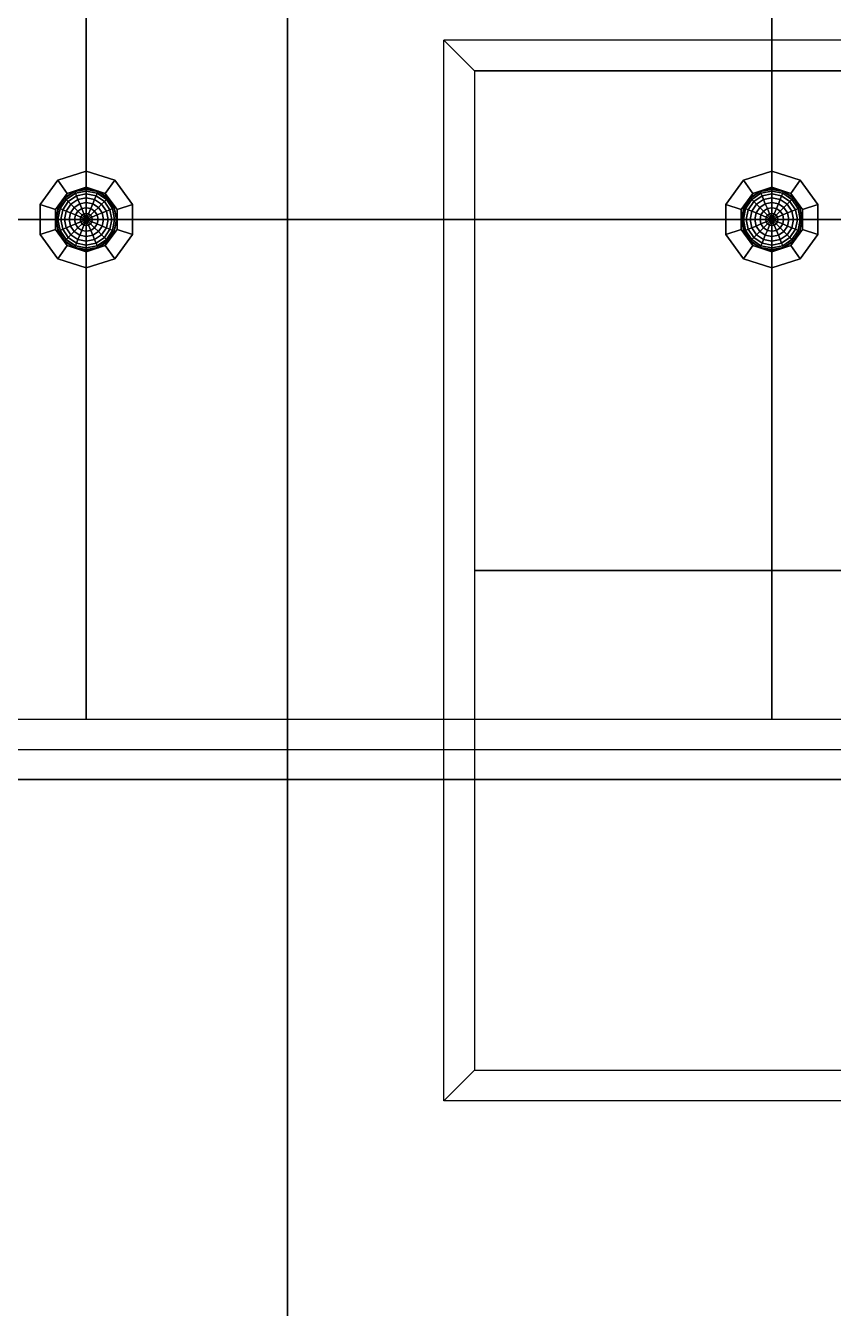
# Model space of a CAD drawing. Header units: millimetres. Extents: x 116.8 to 135.8, y -35.1 to -13.1.
# Drawn here: x 123.717 to 125.031, y -26.5 to -24.413 of the extents above; entities that cross this region are included whole.
import ezdxf

# ---------------------------------------------------------------- set-up
doc = ezdxf.new("R2010")
doc.units = ezdxf.units.MM
for name, color, linetype in [('CONTROSOFFITTO', 41, 'CONTINUOUS'), ('COPERTURA', 252, 'CONTINUOUS'), ('CROMATO', 251, 'CONTINUOUS'), ('LAMPADA', 2, 'CONTINUOUS'), ('PAVIMENTO', 253, 'CONTINUOUS'), ('SOFFITTO', 41, 'CONTINUOUS')]:
    doc.layers.add(name, color=color, linetype=linetype)

msp = doc.modelspace()

# ---------------------------------------------------------------- linework, layer by layer
at = {"layer": 'CONTROSOFFITTO'}
for points in [[(123.815385, -23.916034, 2.6), (122.699612, -23.916034, 2.6), (122.699612, -24.728708, 2.6), (123.815385, -24.728708, 2.6)], [(124.931158, -23.916034, 2.6), (123.815385, -23.916034, 2.6), (123.815385, -24.728708, 2.6), (124.931158, -24.728708, 2.6)], [(126.046931, -23.916034, 2.6), (124.931158, -23.916034, 2.6), (124.931158, -24.728708, 2.6), (126.046931, -24.728708, 2.6)], [(124.397093, -24.437009, 5.7), (124.447093, -24.487009, 5.6), (128.910184, -24.487009, 5.6), (128.960184, -24.437009, 5.7)], [(124.397093, -24.437009, 5.7), (124.447093, -24.487009, 5.6), (124.447093, -26.112356, 5.6), (124.397093, -26.162356, 5.7)], [(125.562866, -24.487009, 5.6), (124.447093, -24.487009, 5.6), (124.447093, -25.299682, 5.6), (125.562866, -25.299682, 5.6)], [(123.815385, -24.728708, 2.6), (122.699612, -24.728708, 2.6), (122.699612, -25.541381, 2.6), (123.815385, -25.541381, 2.6)], [(124.931158, -24.728708, 2.6), (123.815385, -24.728708, 2.6), (123.815385, -25.541381, 2.6), (124.931158, -25.541381, 2.6)], [(126.046931, -24.728708, 2.6), (124.931158, -24.728708, 2.6), (124.931158, -25.541381, 2.6), (126.046931, -25.541381, 2.6)], [(125.562866, -25.299682, 5.6), (124.447093, -25.299682, 5.6), (124.447093, -26.112356, 5.6), (125.562866, -26.112356, 5.6)], [(122.649612, -25.591381, 2.7), (122.699612, -25.541381, 2.6), (127.162703, -25.541381, 2.6), (127.212703, -25.591381, 2.7)], [(124.397093, -26.162356, 5.7), (124.447093, -26.112356, 5.6), (128.910184, -26.112356, 5.6), (128.960184, -26.162356, 5.7)]]:
    msp.add_3dface(points, dxfattribs=at)
at = {"layer": 'COPERTURA'}
for points in [[(126.343016, -25.6399, 6.3), (118.843016, -25.6399, 6.3), (118.843016, -23.1399, 6.3), (126.343016, -23.1399, 6.3)], [(126.343016, -28.1399, 6.3), (118.843016, -28.1399, 6.3), (118.843016, -25.6399, 6.3), (126.343016, -25.6399, 6.3)]]:
    msp.add_3dface(points, dxfattribs=at)
at = {"layer": 'CROMATO'}
for points in [[(123.815408, -24.676182, 2.6), (123.815408, -24.649896, 2.6), (123.769055, -24.664956, 2.6), (123.784506, -24.686223, 2.6)], [(123.784506, -24.686223, 2.575), (123.769055, -24.664956, 2.575), (123.815408, -24.649896, 2.575), (123.815408, -24.676182, 2.575)], [(123.769055, -24.664956, 2.6), (123.815408, -24.649896, 2.6), (123.815408, -24.649896, 2.575), (123.769055, -24.664956, 2.575)], [(123.84631, -24.686223, 2.6), (123.86176, -24.664956, 2.6), (123.815408, -24.649896, 2.6), (123.815408, -24.676182, 2.6)], [(123.815408, -24.676182, 2.575), (123.815408, -24.649896, 2.575), (123.86176, -24.664956, 2.575), (123.84631, -24.686223, 2.575)], [(123.815408, -24.649896, 2.6), (123.86176, -24.664956, 2.6), (123.86176, -24.664956, 2.575), (123.815408, -24.649896, 2.575)], [(123.815408, -24.649896, 2.6), (123.815408, -24.676182, 2.6), (123.815408, -24.676182, 2.575), (123.815408, -24.649896, 2.575)], [(124.931181, -24.676182, 2.6), (124.931181, -24.649896, 2.6), (124.884828, -24.664956, 2.6), (124.900279, -24.686223, 2.6)], [(124.900279, -24.686223, 2.575), (124.884828, -24.664956, 2.575), (124.931181, -24.649896, 2.575), (124.931181, -24.676182, 2.575)], [(124.884828, -24.664956, 2.6), (124.931181, -24.649896, 2.6), (124.931181, -24.649896, 2.575), (124.884828, -24.664956, 2.575)], [(124.962082, -24.686223, 2.6), (124.977533, -24.664956, 2.6), (124.931181, -24.649896, 2.6), (124.931181, -24.676182, 2.6)], [(124.931181, -24.676182, 2.575), (124.931181, -24.649896, 2.575), (124.977533, -24.664956, 2.575), (124.962082, -24.686223, 2.575)], [(124.931181, -24.676182, 2.6), (124.931181, -24.649896, 2.6), (124.931181, -24.649896, 2.575), (124.931181, -24.676182, 2.575)], [(124.931181, -24.649896, 2.6), (124.977533, -24.664956, 2.6), (124.977533, -24.664956, 2.575), (124.931181, -24.649896, 2.575)], [(124.931181, -24.649896, 2.6), (124.931181, -24.676182, 2.6), (124.931181, -24.676182, 2.575), (124.931181, -24.649896, 2.575)], [(123.784506, -24.686223, 2.6), (123.769055, -24.664956, 2.6), (123.740408, -24.704386, 2.6), (123.765408, -24.712509, 2.6)], [(123.765408, -24.712509, 2.575), (123.740408, -24.704386, 2.575), (123.769055, -24.664956, 2.575), (123.784506, -24.686223, 2.575)], [(123.740408, -24.704386, 2.6), (123.769055, -24.664956, 2.6), (123.769055, -24.664956, 2.575), (123.740408, -24.704386, 2.575)], [(123.769055, -24.664956, 2.6), (123.784506, -24.686223, 2.6), (123.784506, -24.686223, 2.575), (123.769055, -24.664956, 2.575)], [(123.815408, -24.676182, 2.575), (123.784506, -24.686223, 2.575), (123.784506, -24.686223, 2.6), (123.815408, -24.676182, 2.6)], [(123.84631, -24.686223, 2.575), (123.815408, -24.676182, 2.575), (123.815408, -24.676182, 2.6), (123.84631, -24.686223, 2.6)], [(123.865408, -24.712509, 2.6), (123.890408, -24.704386, 2.6), (123.86176, -24.664956, 2.6), (123.84631, -24.686223, 2.6)], [(123.84631, -24.686223, 2.575), (123.86176, -24.664956, 2.575), (123.890408, -24.704386, 2.575), (123.865408, -24.712509, 2.575)], [(123.84631, -24.686223, 2.6), (123.86176, -24.664956, 2.6), (123.86176, -24.664956, 2.575), (123.84631, -24.686223, 2.575)], [(123.86176, -24.664956, 2.6), (123.890408, -24.704386, 2.6), (123.890408, -24.704386, 2.575), (123.86176, -24.664956, 2.575)], [(124.900279, -24.686223, 2.6), (124.884828, -24.664956, 2.6), (124.856181, -24.704386, 2.6), (124.881181, -24.712509, 2.6)], [(124.881181, -24.712509, 2.575), (124.856181, -24.704386, 2.575), (124.884828, -24.664956, 2.575), (124.900279, -24.686223, 2.575)], [(124.856181, -24.704386, 2.6), (124.884828, -24.664956, 2.6), (124.884828, -24.664956, 2.575), (124.856181, -24.704386, 2.575)], [(124.884828, -24.664956, 2.6), (124.900279, -24.686223, 2.6), (124.900279, -24.686223, 2.575), (124.884828, -24.664956, 2.575)], [(124.931181, -24.676182, 2.575), (124.900279, -24.686223, 2.575), (124.900279, -24.686223, 2.6), (124.931181, -24.676182, 2.6)], [(124.962082, -24.686223, 2.575), (124.931181, -24.676182, 2.575), (124.931181, -24.676182, 2.6), (124.962082, -24.686223, 2.6)], [(124.981181, -24.712509, 2.6), (125.006181, -24.704386, 2.6), (124.977533, -24.664956, 2.6), (124.962082, -24.686223, 2.6)], [(124.962082, -24.686223, 2.575), (124.977533, -24.664956, 2.575), (125.006181, -24.704386, 2.575), (124.981181, -24.712509, 2.575)], [(124.962082, -24.686223, 2.6), (124.977533, -24.664956, 2.6), (124.977533, -24.664956, 2.575), (124.962082, -24.686223, 2.575)], [(124.977533, -24.664956, 2.6), (125.006181, -24.704386, 2.6), (125.006181, -24.704386, 2.575), (124.977533, -24.664956, 2.575)], [(123.784506, -24.686223, 2.575), (123.765408, -24.712509, 2.575), (123.765408, -24.712509, 2.6), (123.784506, -24.686223, 2.6)], [(123.865408, -24.712509, 2.575), (123.84631, -24.686223, 2.575), (123.84631, -24.686223, 2.6), (123.865408, -24.712509, 2.6)], [(124.900279, -24.686223, 2.575), (124.881181, -24.712509, 2.575), (124.881181, -24.712509, 2.6), (124.900279, -24.686223, 2.6)], [(124.981181, -24.712509, 2.575), (124.962082, -24.686223, 2.575), (124.962082, -24.686223, 2.6), (124.981181, -24.712509, 2.6)], [(123.765408, -24.745001, 2.6), (123.740408, -24.753124, 2.6), (123.740408, -24.704386, 2.6), (123.765408, -24.712509, 2.6)], [(123.765408, -24.712509, 2.575), (123.740408, -24.704386, 2.575), (123.740408, -24.753124, 2.575), (123.765408, -24.745001, 2.575)], [(123.765408, -24.712509, 2.6), (123.740408, -24.704386, 2.6), (123.740408, -24.704386, 2.575), (123.765408, -24.712509, 2.575)], [(123.740408, -24.704386, 2.6), (123.740408, -24.753124, 2.6), (123.740408, -24.753124, 2.575), (123.740408, -24.704386, 2.575)], [(123.765408, -24.745001, 2.575), (123.765408, -24.712509, 2.575), (123.765408, -24.712509, 2.6), (123.765408, -24.745001, 2.6)], [(123.865408, -24.745001, 2.6), (123.890408, -24.753124, 2.6), (123.890408, -24.704386, 2.6), (123.865408, -24.712509, 2.6)], [(123.865408, -24.712509, 2.575), (123.890408, -24.704386, 2.575), (123.890408, -24.753124, 2.575), (123.865408, -24.745001, 2.575)], [(123.890408, -24.704386, 2.6), (123.865408, -24.712509, 2.6), (123.865408, -24.712509, 2.575), (123.890408, -24.704386, 2.575)], [(123.865408, -24.745001, 2.575), (123.865408, -24.712509, 2.575), (123.865408, -24.712509, 2.6), (123.865408, -24.745001, 2.6)], [(123.890408, -24.704386, 2.6), (123.890408, -24.753124, 2.6), (123.890408, -24.753124, 2.575), (123.890408, -24.704386, 2.575)], [(124.881181, -24.745001, 2.6), (124.856181, -24.753124, 2.6), (124.856181, -24.704386, 2.6), (124.881181, -24.712509, 2.6)], [(124.881181, -24.712509, 2.575), (124.856181, -24.704386, 2.575), (124.856181, -24.753124, 2.575), (124.881181, -24.745001, 2.575)], [(124.881181, -24.712509, 2.6), (124.856181, -24.704386, 2.6), (124.856181, -24.704386, 2.575), (124.881181, -24.712509, 2.575)], [(124.856181, -24.704386, 2.6), (124.856181, -24.753124, 2.6), (124.856181, -24.753124, 2.575), (124.856181, -24.704386, 2.575)], [(124.881181, -24.745001, 2.575), (124.881181, -24.712509, 2.575), (124.881181, -24.712509, 2.6), (124.881181, -24.745001, 2.6)], [(124.981181, -24.745001, 2.6), (125.006181, -24.753124, 2.6), (125.006181, -24.704386, 2.6), (124.981181, -24.712509, 2.6)], [(124.981181, -24.712509, 2.575), (125.006181, -24.704386, 2.575), (125.006181, -24.753124, 2.575), (124.981181, -24.745001, 2.575)], [(125.006181, -24.704386, 2.6), (124.981181, -24.712509, 2.6), (124.981181, -24.712509, 2.575), (125.006181, -24.704386, 2.575)], [(124.981181, -24.745001, 2.575), (124.981181, -24.712509, 2.575), (124.981181, -24.712509, 2.6), (124.981181, -24.745001, 2.6)], [(125.006181, -24.704386, 2.6), (125.006181, -24.753124, 2.6), (125.006181, -24.753124, 2.575), (125.006181, -24.704386, 2.575)], [(123.784506, -24.771288, 2.6), (123.769055, -24.792554, 2.6), (123.740408, -24.753124, 2.6), (123.765408, -24.745001, 2.6)], [(123.765408, -24.745001, 2.575), (123.740408, -24.753124, 2.575), (123.769055, -24.792554, 2.575), (123.784506, -24.771288, 2.575)], [(123.765408, -24.745001, 2.6), (123.740408, -24.753124, 2.6), (123.740408, -24.753124, 2.575), (123.765408, -24.745001, 2.575)], [(123.784506, -24.771288, 2.575), (123.765408, -24.745001, 2.575), (123.765408, -24.745001, 2.6), (123.784506, -24.771288, 2.6)], [(123.865408, -24.745001, 2.6), (123.890408, -24.753124, 2.6), (123.86176, -24.792554, 2.6), (123.84631, -24.771288, 2.6)], [(123.84631, -24.771288, 2.575), (123.86176, -24.792554, 2.575), (123.890408, -24.753124, 2.575), (123.865408, -24.745001, 2.575)], [(123.865408, -24.745001, 2.575), (123.84631, -24.771288, 2.575), (123.84631, -24.771288, 2.6), (123.865408, -24.745001, 2.6)], [(123.890408, -24.753124, 2.6), (123.865408, -24.745001, 2.6), (123.865408, -24.745001, 2.575), (123.890408, -24.753124, 2.575)], [(124.900279, -24.771288, 2.6), (124.884828, -24.792554, 2.6), (124.856181, -24.753124, 2.6), (124.881181, -24.745001, 2.6)], [(124.881181, -24.745001, 2.575), (124.856181, -24.753124, 2.575), (124.884828, -24.792554, 2.575), (124.900279, -24.771288, 2.575)], [(124.881181, -24.745001, 2.6), (124.856181, -24.753124, 2.6), (124.856181, -24.753124, 2.575), (124.881181, -24.745001, 2.575)], [(124.900279, -24.771288, 2.575), (124.881181, -24.745001, 2.575), (124.881181, -24.745001, 2.6), (124.900279, -24.771288, 2.6)], [(124.981181, -24.745001, 2.6), (125.006181, -24.753124, 2.6), (124.977533, -24.792554, 2.6), (124.962082, -24.771288, 2.6)], [(124.962082, -24.771288, 2.575), (124.977533, -24.792554, 2.575), (125.006181, -24.753124, 2.575), (124.981181, -24.745001, 2.575)], [(124.981181, -24.745001, 2.575), (124.962082, -24.771288, 2.575), (124.962082, -24.771288, 2.6), (124.981181, -24.745001, 2.6)], [(125.006181, -24.753124, 2.6), (124.981181, -24.745001, 2.6), (124.981181, -24.745001, 2.575), (125.006181, -24.753124, 2.575)], [(123.740408, -24.753124, 2.6), (123.769055, -24.792554, 2.6), (123.769055, -24.792554, 2.575), (123.740408, -24.753124, 2.575)], [(123.86176, -24.792554, 2.6), (123.890408, -24.753124, 2.6), (123.890408, -24.753124, 2.575), (123.86176, -24.792554, 2.575)], [(124.856181, -24.753124, 2.6), (124.884828, -24.792554, 2.6), (124.884828, -24.792554, 2.575), (124.856181, -24.753124, 2.575)], [(124.977533, -24.792554, 2.6), (125.006181, -24.753124, 2.6), (125.006181, -24.753124, 2.575), (124.977533, -24.792554, 2.575)], [(123.815408, -24.781328, 2.6), (123.815408, -24.807615, 2.6), (123.769055, -24.792554, 2.6), (123.784506, -24.771288, 2.6)], [(123.784506, -24.771288, 2.575), (123.769055, -24.792554, 2.575), (123.815408, -24.807615, 2.575), (123.815408, -24.781328, 2.575)], [(123.784506, -24.771288, 2.6), (123.769055, -24.792554, 2.6), (123.769055, -24.792554, 2.575), (123.784506, -24.771288, 2.575)], [(123.815408, -24.781328, 2.575), (123.784506, -24.771288, 2.575), (123.784506, -24.771288, 2.6), (123.815408, -24.781328, 2.6)], [(123.84631, -24.771288, 2.6), (123.86176, -24.792554, 2.6), (123.815408, -24.807615, 2.6), (123.815408, -24.781328, 2.6)], [(123.815408, -24.781328, 2.575), (123.815408, -24.807615, 2.575), (123.86176, -24.792554, 2.575), (123.84631, -24.771288, 2.575)], [(123.84631, -24.771288, 2.575), (123.815408, -24.781328, 2.575), (123.815408, -24.781328, 2.6), (123.84631, -24.771288, 2.6)], [(123.815408, -24.807615, 2.6), (123.815408, -24.781328, 2.6), (123.815408, -24.781328, 2.575), (123.815408, -24.807615, 2.575)], [(123.815408, -24.781328, 2.6), (123.815408, -24.807615, 2.6), (123.815408, -24.807615, 2.575), (123.815408, -24.781328, 2.575)], [(123.84631, -24.771288, 2.6), (123.86176, -24.792554, 2.6), (123.86176, -24.792554, 2.575), (123.84631, -24.771288, 2.575)], [(124.931181, -24.781328, 2.6), (124.931181, -24.807615, 2.6), (124.884828, -24.792554, 2.6), (124.900279, -24.771288, 2.6)], [(124.900279, -24.771288, 2.575), (124.884828, -24.792554, 2.575), (124.931181, -24.807615, 2.575), (124.931181, -24.781328, 2.575)], [(124.900279, -24.771288, 2.6), (124.884828, -24.792554, 2.6), (124.884828, -24.792554, 2.575), (124.900279, -24.771288, 2.575)], [(124.931181, -24.781328, 2.575), (124.900279, -24.771288, 2.575), (124.900279, -24.771288, 2.6), (124.931181, -24.781328, 2.6)], [(124.962082, -24.771288, 2.6), (124.977533, -24.792554, 2.6), (124.931181, -24.807615, 2.6), (124.931181, -24.781328, 2.6)], [(124.931181, -24.781328, 2.575), (124.931181, -24.807615, 2.575), (124.977533, -24.792554, 2.575), (124.962082, -24.771288, 2.575)], [(124.962082, -24.771288, 2.575), (124.931181, -24.781328, 2.575), (124.931181, -24.781328, 2.6), (124.962082, -24.771288, 2.6)], [(124.931181, -24.807615, 2.6), (124.931181, -24.781328, 2.6), (124.931181, -24.781328, 2.575), (124.931181, -24.807615, 2.575)], [(124.931181, -24.781328, 2.6), (124.931181, -24.807615, 2.6), (124.931181, -24.807615, 2.575), (124.931181, -24.781328, 2.575)], [(124.962082, -24.771288, 2.6), (124.977533, -24.792554, 2.6), (124.977533, -24.792554, 2.575), (124.962082, -24.771288, 2.575)], [(123.769055, -24.792554, 2.6), (123.815408, -24.807615, 2.6), (123.815408, -24.807615, 2.575), (123.769055, -24.792554, 2.575)], [(123.815408, -24.807615, 2.6), (123.86176, -24.792554, 2.6), (123.86176, -24.792554, 2.575), (123.815408, -24.807615, 2.575)], [(124.884828, -24.792554, 2.6), (124.931181, -24.807615, 2.6), (124.931181, -24.807615, 2.575), (124.884828, -24.792554, 2.575)], [(124.931181, -24.807615, 2.6), (124.977533, -24.792554, 2.6), (124.977533, -24.792554, 2.575), (124.931181, -24.807615, 2.575)]]:
    msp.add_3dface(points, dxfattribs=at)
at = {"layer": 'LAMPADA'}
for points in [[(123.780732, -24.694079, 2.565246), (123.796641, -24.683449, 2.565246), (123.796274, -24.682561, 2.575), (123.780053, -24.6934, 2.575)], [(123.796641, -24.683449, 2.565246), (123.815408, -24.679716, 2.565246), (123.815408, -24.678755, 2.575), (123.796274, -24.682561, 2.575)], [(123.79773, -24.686078, 2.555866), (123.815408, -24.682561, 2.555866), (123.815408, -24.679716, 2.565246), (123.796641, -24.683449, 2.565246)], [(123.799498, -24.690346, 2.547222), (123.815408, -24.687182, 2.547222), (123.815408, -24.682561, 2.555866), (123.79773, -24.686078, 2.555866)], [(123.815408, -24.679716, 2.565246), (123.834174, -24.683449, 2.565246), (123.834542, -24.682561, 2.575), (123.815408, -24.678755, 2.575)], [(123.815408, -24.682561, 2.555866), (123.833086, -24.686078, 2.555866), (123.834174, -24.683449, 2.565246), (123.815408, -24.679716, 2.565246)], [(123.815408, -24.687182, 2.547222), (123.831317, -24.690346, 2.547222), (123.833086, -24.686078, 2.555866), (123.815408, -24.682561, 2.555866)], [(123.834174, -24.683449, 2.565246), (123.850084, -24.694079, 2.565246), (123.850763, -24.6934, 2.575), (123.834542, -24.682561, 2.575)], [(124.896505, -24.694079, 2.565246), (124.912414, -24.683449, 2.565246), (124.912046, -24.682561, 2.575), (124.895825, -24.6934, 2.575)], [(124.912414, -24.683449, 2.565246), (124.931181, -24.679716, 2.565246), (124.931181, -24.678755, 2.575), (124.912046, -24.682561, 2.575)], [(124.913503, -24.686078, 2.555866), (124.931181, -24.682561, 2.555866), (124.931181, -24.679716, 2.565246), (124.912414, -24.683449, 2.565246)], [(124.915271, -24.690346, 2.547222), (124.931181, -24.687182, 2.547222), (124.931181, -24.682561, 2.555866), (124.913503, -24.686078, 2.555866)], [(124.931181, -24.679716, 2.565246), (124.949947, -24.683449, 2.565246), (124.950315, -24.682561, 2.575), (124.931181, -24.678755, 2.575)], [(124.931181, -24.682561, 2.555866), (124.948858, -24.686078, 2.555866), (124.949947, -24.683449, 2.565246), (124.931181, -24.679716, 2.565246)], [(124.931181, -24.687182, 2.547222), (124.94709, -24.690346, 2.547222), (124.948858, -24.686078, 2.555866), (124.931181, -24.682561, 2.555866)], [(124.949947, -24.683449, 2.565246), (124.965857, -24.694079, 2.565246), (124.966536, -24.6934, 2.575), (124.950315, -24.682561, 2.575)], [(123.770102, -24.709989, 2.565246), (123.780732, -24.694079, 2.565246), (123.780053, -24.6934, 2.575), (123.769214, -24.709621, 2.575)], [(123.77273, -24.711078, 2.555866), (123.782744, -24.696091, 2.555866), (123.780732, -24.694079, 2.565246), (123.770102, -24.709989, 2.565246)], [(123.776999, -24.712846, 2.547222), (123.786011, -24.699358, 2.547222), (123.782744, -24.696091, 2.555866), (123.77273, -24.711078, 2.555866)], [(123.782744, -24.715225, 2.539645), (123.790408, -24.703755, 2.539645), (123.786011, -24.699358, 2.547222), (123.776999, -24.712846, 2.547222)], [(123.782744, -24.696091, 2.555866), (123.79773, -24.686078, 2.555866), (123.796641, -24.683449, 2.565246), (123.780732, -24.694079, 2.565246)], [(123.786011, -24.699358, 2.547222), (123.799498, -24.690346, 2.547222), (123.79773, -24.686078, 2.555866), (123.782744, -24.696091, 2.555866)], [(123.790408, -24.703755, 2.539645), (123.801878, -24.696091, 2.539645), (123.799498, -24.690346, 2.547222), (123.786011, -24.699358, 2.547222)], [(123.795766, -24.709113, 2.533427), (123.804778, -24.703091, 2.533427), (123.801878, -24.696091, 2.539645), (123.790408, -24.703755, 2.539645)], [(123.801878, -24.715225, 2.528806), (123.808086, -24.711078, 2.528806), (123.804778, -24.703091, 2.533427), (123.795766, -24.709113, 2.533427)], [(123.801878, -24.696091, 2.539645), (123.815408, -24.6934, 2.539645), (123.815408, -24.687182, 2.547222), (123.799498, -24.690346, 2.547222)], [(123.804778, -24.703091, 2.533427), (123.815408, -24.700977, 2.533427), (123.815408, -24.6934, 2.539645), (123.801878, -24.696091, 2.539645)], [(123.808086, -24.711078, 2.528806), (123.815408, -24.709621, 2.528806), (123.815408, -24.700977, 2.533427), (123.804778, -24.703091, 2.533427)], [(123.815408, -24.6934, 2.539645), (123.828938, -24.696091, 2.539645), (123.831317, -24.690346, 2.547222), (123.815408, -24.687182, 2.547222)], [(123.815408, -24.700977, 2.533427), (123.826038, -24.703091, 2.533427), (123.828938, -24.696091, 2.539645), (123.815408, -24.6934, 2.539645)], [(123.815408, -24.709621, 2.528806), (123.82273, -24.711078, 2.528806), (123.826038, -24.703091, 2.533427), (123.815408, -24.700977, 2.533427)], [(123.82273, -24.711078, 2.528806), (123.828938, -24.715225, 2.528806), (123.83505, -24.709113, 2.533427), (123.826038, -24.703091, 2.533427)], [(123.826038, -24.703091, 2.533427), (123.83505, -24.709113, 2.533427), (123.840408, -24.703755, 2.539645), (123.828938, -24.696091, 2.539645)], [(123.828938, -24.696091, 2.539645), (123.840408, -24.703755, 2.539645), (123.844805, -24.699358, 2.547222), (123.831317, -24.690346, 2.547222)], [(123.831317, -24.690346, 2.547222), (123.844805, -24.699358, 2.547222), (123.848072, -24.696091, 2.555866), (123.833086, -24.686078, 2.555866)], [(123.833086, -24.686078, 2.555866), (123.848072, -24.696091, 2.555866), (123.850084, -24.694079, 2.565246), (123.834174, -24.683449, 2.565246)], [(123.840408, -24.703755, 2.539645), (123.848072, -24.715225, 2.539645), (123.853817, -24.712846, 2.547222), (123.844805, -24.699358, 2.547222)], [(123.844805, -24.699358, 2.547222), (123.853817, -24.712846, 2.547222), (123.858086, -24.711078, 2.555866), (123.848072, -24.696091, 2.555866)], [(123.848072, -24.696091, 2.555866), (123.858086, -24.711078, 2.555866), (123.860714, -24.709989, 2.565246), (123.850084, -24.694079, 2.565246)], [(123.850084, -24.694079, 2.565246), (123.860714, -24.709989, 2.565246), (123.861602, -24.709621, 2.575), (123.850763, -24.6934, 2.575)], [(124.885874, -24.709989, 2.565246), (124.896505, -24.694079, 2.565246), (124.895825, -24.6934, 2.575), (124.884987, -24.709621, 2.575)], [(124.888503, -24.711078, 2.555866), (124.898517, -24.696091, 2.555866), (124.896505, -24.694079, 2.565246), (124.885874, -24.709989, 2.565246)], [(124.892772, -24.712846, 2.547222), (124.901784, -24.699358, 2.547222), (124.898517, -24.696091, 2.555866), (124.888503, -24.711078, 2.555866)], [(124.898517, -24.715225, 2.539645), (124.906181, -24.703755, 2.539645), (124.901784, -24.699358, 2.547222), (124.892772, -24.712846, 2.547222)], [(124.898517, -24.696091, 2.555866), (124.913503, -24.686078, 2.555866), (124.912414, -24.683449, 2.565246), (124.896505, -24.694079, 2.565246)], [(124.901784, -24.699358, 2.547222), (124.915271, -24.690346, 2.547222), (124.913503, -24.686078, 2.555866), (124.898517, -24.696091, 2.555866)], [(124.906181, -24.703755, 2.539645), (124.917651, -24.696091, 2.539645), (124.915271, -24.690346, 2.547222), (124.901784, -24.699358, 2.547222)], [(124.911538, -24.709113, 2.533427), (124.92055, -24.703091, 2.533427), (124.917651, -24.696091, 2.539645), (124.906181, -24.703755, 2.539645)], [(124.917651, -24.715225, 2.528806), (124.923858, -24.711078, 2.528806), (124.92055, -24.703091, 2.533427), (124.911538, -24.709113, 2.533427)], [(124.917651, -24.696091, 2.539645), (124.931181, -24.6934, 2.539645), (124.931181, -24.687182, 2.547222), (124.915271, -24.690346, 2.547222)], [(124.92055, -24.703091, 2.533427), (124.931181, -24.700977, 2.533427), (124.931181, -24.6934, 2.539645), (124.917651, -24.696091, 2.539645)], [(124.923858, -24.711078, 2.528806), (124.931181, -24.709621, 2.528806), (124.931181, -24.700977, 2.533427), (124.92055, -24.703091, 2.533427)], [(124.931181, -24.6934, 2.539645), (124.94471, -24.696091, 2.539645), (124.94709, -24.690346, 2.547222), (124.931181, -24.687182, 2.547222)], [(124.931181, -24.700977, 2.533427), (124.941811, -24.703091, 2.533427), (124.94471, -24.696091, 2.539645), (124.931181, -24.6934, 2.539645)], [(124.931181, -24.709621, 2.528806), (124.938503, -24.711078, 2.528806), (124.941811, -24.703091, 2.533427), (124.931181, -24.700977, 2.533427)], [(124.938503, -24.711078, 2.528806), (124.94471, -24.715225, 2.528806), (124.950823, -24.709113, 2.533427), (124.941811, -24.703091, 2.533427)], [(124.941811, -24.703091, 2.533427), (124.950823, -24.709113, 2.533427), (124.956181, -24.703755, 2.539645), (124.94471, -24.696091, 2.539645)], [(124.94471, -24.696091, 2.539645), (124.956181, -24.703755, 2.539645), (124.960578, -24.699358, 2.547222), (124.94709, -24.690346, 2.547222)], [(124.94709, -24.690346, 2.547222), (124.960578, -24.699358, 2.547222), (124.963845, -24.696091, 2.555866), (124.948858, -24.686078, 2.555866)], [(124.948858, -24.686078, 2.555866), (124.963845, -24.696091, 2.555866), (124.965857, -24.694079, 2.565246), (124.949947, -24.683449, 2.565246)], [(124.956181, -24.703755, 2.539645), (124.963845, -24.715225, 2.539645), (124.969589, -24.712846, 2.547222), (124.960578, -24.699358, 2.547222)], [(124.960578, -24.699358, 2.547222), (124.969589, -24.712846, 2.547222), (124.973858, -24.711078, 2.555866), (124.963845, -24.696091, 2.555866)], [(124.963845, -24.696091, 2.555866), (124.973858, -24.711078, 2.555866), (124.976487, -24.709989, 2.565246), (124.965857, -24.694079, 2.565246)], [(124.965857, -24.694079, 2.565246), (124.976487, -24.709989, 2.565246), (124.977375, -24.709621, 2.575), (124.966536, -24.6934, 2.575)], [(123.766369, -24.728755, 2.565246), (123.770102, -24.709989, 2.565246), (123.769214, -24.709621, 2.575), (123.765408, -24.728755, 2.575)], [(123.769214, -24.728755, 2.555866), (123.77273, -24.711078, 2.555866), (123.770102, -24.709989, 2.565246), (123.766369, -24.728755, 2.565246)], [(123.773834, -24.728755, 2.547222), (123.776999, -24.712846, 2.547222), (123.77273, -24.711078, 2.555866), (123.769214, -24.728755, 2.555866)], [(123.780053, -24.728755, 2.539645), (123.782744, -24.715225, 2.539645), (123.776999, -24.712846, 2.547222), (123.773834, -24.728755, 2.547222)], [(123.787629, -24.728755, 2.533427), (123.789744, -24.718125, 2.533427), (123.782744, -24.715225, 2.539645), (123.780053, -24.728755, 2.539645)], [(123.789744, -24.718125, 2.533427), (123.795766, -24.709113, 2.533427), (123.790408, -24.703755, 2.539645), (123.782744, -24.715225, 2.539645)], [(123.796274, -24.728755, 2.528806), (123.79773, -24.721433, 2.528806), (123.789744, -24.718125, 2.533427), (123.787629, -24.728755, 2.533427)], [(123.79773, -24.721433, 2.528806), (123.801878, -24.715225, 2.528806), (123.795766, -24.709113, 2.533427), (123.789744, -24.718125, 2.533427)], [(123.805653, -24.728755, 2.525961), (123.806396, -24.725022, 2.525961), (123.79773, -24.721433, 2.528806), (123.796274, -24.728755, 2.528806)], [(123.806396, -24.725022, 2.525961), (123.80851, -24.721858, 2.525961), (123.801878, -24.715225, 2.528806), (123.79773, -24.721433, 2.528806)], [(123.80851, -24.721858, 2.525961), (123.811675, -24.719743, 2.525961), (123.808086, -24.711078, 2.528806), (123.801878, -24.715225, 2.528806)], [(123.815408, -24.728755, 2.525), (123.815408, -24.728755, 2.525), (123.80851, -24.721858, 2.525961), (123.806396, -24.725022, 2.525961)], [(123.811675, -24.719743, 2.525961), (123.815408, -24.719001, 2.525961), (123.815408, -24.709621, 2.528806), (123.808086, -24.711078, 2.528806)], [(123.815408, -24.728755, 2.525), (123.815408, -24.728755, 2.525), (123.811675, -24.719743, 2.525961), (123.80851, -24.721858, 2.525961)], [(123.815408, -24.728755, 2.525), (123.815408, -24.728755, 2.525), (123.815408, -24.719001, 2.525961), (123.811675, -24.719743, 2.525961)], [(123.815408, -24.719001, 2.525961), (123.819141, -24.719743, 2.525961), (123.82273, -24.711078, 2.528806), (123.815408, -24.709621, 2.528806)], [(123.815408, -24.728755, 2.525), (123.815408, -24.728755, 2.525), (123.819141, -24.719743, 2.525961), (123.815408, -24.719001, 2.525961)], [(123.815408, -24.728755, 2.525), (123.815408, -24.728755, 2.525), (123.822305, -24.721858, 2.525961), (123.819141, -24.719743, 2.525961)], [(123.815408, -24.728755, 2.525), (123.815408, -24.728755, 2.525), (123.82442, -24.725022, 2.525961), (123.822305, -24.721858, 2.525961)], [(123.819141, -24.719743, 2.525961), (123.822305, -24.721858, 2.525961), (123.828938, -24.715225, 2.528806), (123.82273, -24.711078, 2.528806)], [(123.822305, -24.721858, 2.525961), (123.82442, -24.725022, 2.525961), (123.833086, -24.721433, 2.528806), (123.828938, -24.715225, 2.528806)], [(123.82442, -24.725022, 2.525961), (123.825162, -24.728755, 2.525961), (123.834542, -24.728755, 2.528806), (123.833086, -24.721433, 2.528806)], [(123.828938, -24.715225, 2.528806), (123.833086, -24.721433, 2.528806), (123.841072, -24.718125, 2.533427), (123.83505, -24.709113, 2.533427)], [(123.833086, -24.721433, 2.528806), (123.834542, -24.728755, 2.528806), (123.843186, -24.728755, 2.533427), (123.841072, -24.718125, 2.533427)], [(123.83505, -24.709113, 2.533427), (123.841072, -24.718125, 2.533427), (123.848072, -24.715225, 2.539645), (123.840408, -24.703755, 2.539645)], [(123.841072, -24.718125, 2.533427), (123.843186, -24.728755, 2.533427), (123.850763, -24.728755, 2.539645), (123.848072, -24.715225, 2.539645)], [(123.848072, -24.715225, 2.539645), (123.850763, -24.728755, 2.539645), (123.856981, -24.728755, 2.547222), (123.853817, -24.712846, 2.547222)], [(123.853817, -24.712846, 2.547222), (123.856981, -24.728755, 2.547222), (123.861602, -24.728755, 2.555866), (123.858086, -24.711078, 2.555866)], [(123.858086, -24.711078, 2.555866), (123.861602, -24.728755, 2.555866), (123.864447, -24.728755, 2.565246), (123.860714, -24.709989, 2.565246)], [(123.860714, -24.709989, 2.565246), (123.864447, -24.728755, 2.565246), (123.865408, -24.728755, 2.575), (123.861602, -24.709621, 2.575)], [(124.882141, -24.728755, 2.565246), (124.885874, -24.709989, 2.565246), (124.884987, -24.709621, 2.575), (124.881181, -24.728755, 2.575)], [(124.884987, -24.728755, 2.555866), (124.888503, -24.711078, 2.555866), (124.885874, -24.709989, 2.565246), (124.882141, -24.728755, 2.565246)], [(124.889607, -24.728755, 2.547222), (124.892772, -24.712846, 2.547222), (124.888503, -24.711078, 2.555866), (124.884987, -24.728755, 2.555866)], [(124.895825, -24.728755, 2.539645), (124.898517, -24.715225, 2.539645), (124.892772, -24.712846, 2.547222), (124.889607, -24.728755, 2.547222)], [(124.903402, -24.728755, 2.533427), (124.905517, -24.718125, 2.533427), (124.898517, -24.715225, 2.539645), (124.895825, -24.728755, 2.539645)], [(124.905517, -24.718125, 2.533427), (124.911538, -24.709113, 2.533427), (124.906181, -24.703755, 2.539645), (124.898517, -24.715225, 2.539645)], [(124.912046, -24.728755, 2.528806), (124.913503, -24.721433, 2.528806), (124.905517, -24.718125, 2.533427), (124.903402, -24.728755, 2.533427)], [(124.913503, -24.721433, 2.528806), (124.917651, -24.715225, 2.528806), (124.911538, -24.709113, 2.533427), (124.905517, -24.718125, 2.533427)], [(124.921426, -24.728755, 2.525961), (124.922169, -24.725022, 2.525961), (124.913503, -24.721433, 2.528806), (124.912046, -24.728755, 2.528806)], [(124.922169, -24.725022, 2.525961), (124.924283, -24.721858, 2.525961), (124.917651, -24.715225, 2.528806), (124.913503, -24.721433, 2.528806)], [(124.924283, -24.721858, 2.525961), (124.927448, -24.719743, 2.525961), (124.923858, -24.711078, 2.528806), (124.917651, -24.715225, 2.528806)], [(124.931181, -24.728755, 2.525), (124.931181, -24.728755, 2.525), (124.924283, -24.721858, 2.525961), (124.922169, -24.725022, 2.525961)], [(124.927448, -24.719743, 2.525961), (124.931181, -24.719001, 2.525961), (124.931181, -24.709621, 2.528806), (124.923858, -24.711078, 2.528806)], [(124.931181, -24.728755, 2.525), (124.931181, -24.728755, 2.525), (124.927448, -24.719743, 2.525961), (124.924283, -24.721858, 2.525961)], [(124.931181, -24.728755, 2.525), (124.931181, -24.728755, 2.525), (124.931181, -24.719001, 2.525961), (124.927448, -24.719743, 2.525961)], [(124.931181, -24.719001, 2.525961), (124.934914, -24.719743, 2.525961), (124.938503, -24.711078, 2.528806), (124.931181, -24.709621, 2.528806)], [(124.931181, -24.728755, 2.525), (124.931181, -24.728755, 2.525), (124.934914, -24.719743, 2.525961), (124.931181, -24.719001, 2.525961)], [(124.931181, -24.728755, 2.525), (124.931181, -24.728755, 2.525), (124.938078, -24.721858, 2.525961), (124.934914, -24.719743, 2.525961)], [(124.931181, -24.728755, 2.525), (124.931181, -24.728755, 2.525), (124.940193, -24.725022, 2.525961), (124.938078, -24.721858, 2.525961)], [(124.934914, -24.719743, 2.525961), (124.938078, -24.721858, 2.525961), (124.94471, -24.715225, 2.528806), (124.938503, -24.711078, 2.528806)], [(124.938078, -24.721858, 2.525961), (124.940193, -24.725022, 2.525961), (124.948858, -24.721433, 2.528806), (124.94471, -24.715225, 2.528806)], [(124.940193, -24.725022, 2.525961), (124.940935, -24.728755, 2.525961), (124.950315, -24.728755, 2.528806), (124.948858, -24.721433, 2.528806)], [(124.94471, -24.715225, 2.528806), (124.948858, -24.721433, 2.528806), (124.956845, -24.718125, 2.533427), (124.950823, -24.709113, 2.533427)], [(124.948858, -24.721433, 2.528806), (124.950315, -24.728755, 2.528806), (124.958959, -24.728755, 2.533427), (124.956845, -24.718125, 2.533427)], [(124.950823, -24.709113, 2.533427), (124.956845, -24.718125, 2.533427), (124.963845, -24.715225, 2.539645), (124.956181, -24.703755, 2.539645)], [(124.956845, -24.718125, 2.533427), (124.958959, -24.728755, 2.533427), (124.966536, -24.728755, 2.539645), (124.963845, -24.715225, 2.539645)], [(124.963845, -24.715225, 2.539645), (124.966536, -24.728755, 2.539645), (124.972754, -24.728755, 2.547222), (124.969589, -24.712846, 2.547222)], [(124.969589, -24.712846, 2.547222), (124.972754, -24.728755, 2.547222), (124.977375, -24.728755, 2.555866), (124.973858, -24.711078, 2.555866)], [(124.973858, -24.711078, 2.555866), (124.977375, -24.728755, 2.555866), (124.98022, -24.728755, 2.565246), (124.976487, -24.709989, 2.565246)], [(124.976487, -24.709989, 2.565246), (124.98022, -24.728755, 2.565246), (124.981181, -24.728755, 2.575), (124.977375, -24.709621, 2.575)], [(123.770102, -24.747522, 2.565246), (123.766369, -24.728755, 2.565246), (123.765408, -24.728755, 2.575), (123.769214, -24.747889, 2.575)], [(123.77273, -24.746433, 2.555866), (123.769214, -24.728755, 2.555866), (123.766369, -24.728755, 2.565246), (123.770102, -24.747522, 2.565246)], [(123.776999, -24.744665, 2.547222), (123.773834, -24.728755, 2.547222), (123.769214, -24.728755, 2.555866), (123.77273, -24.746433, 2.555866)], [(123.786011, -24.758152, 2.547222), (123.776999, -24.744665, 2.547222), (123.77273, -24.746433, 2.555866), (123.782744, -24.761419, 2.555866)], [(123.782744, -24.742285, 2.539645), (123.780053, -24.728755, 2.539645), (123.773834, -24.728755, 2.547222), (123.776999, -24.744665, 2.547222)], [(123.790408, -24.753755, 2.539645), (123.782744, -24.742285, 2.539645), (123.776999, -24.744665, 2.547222), (123.786011, -24.758152, 2.547222)], [(123.789744, -24.739386, 2.533427), (123.787629, -24.728755, 2.533427), (123.780053, -24.728755, 2.539645), (123.782744, -24.742285, 2.539645)], [(123.795766, -24.748398, 2.533427), (123.789744, -24.739386, 2.533427), (123.782744, -24.742285, 2.539645), (123.790408, -24.753755, 2.539645)], [(123.79773, -24.736078, 2.528806), (123.796274, -24.728755, 2.528806), (123.787629, -24.728755, 2.533427), (123.789744, -24.739386, 2.533427)], [(123.801878, -24.742285, 2.528806), (123.79773, -24.736078, 2.528806), (123.789744, -24.739386, 2.533427), (123.795766, -24.748398, 2.533427)], [(123.808086, -24.746433, 2.528806), (123.801878, -24.742285, 2.528806), (123.795766, -24.748398, 2.533427), (123.804778, -24.754419, 2.533427)], [(123.806396, -24.732488, 2.525961), (123.805653, -24.728755, 2.525961), (123.796274, -24.728755, 2.528806), (123.79773, -24.736078, 2.528806)], [(123.80851, -24.735653, 2.525961), (123.806396, -24.732488, 2.525961), (123.79773, -24.736078, 2.528806), (123.801878, -24.742285, 2.528806)], [(123.811675, -24.737767, 2.525961), (123.80851, -24.735653, 2.525961), (123.801878, -24.742285, 2.528806), (123.808086, -24.746433, 2.528806)], [(123.815408, -24.728755, 2.525), (123.815408, -24.728755, 2.525), (123.806396, -24.725022, 2.525961), (123.805653, -24.728755, 2.525961)], [(123.815408, -24.728755, 2.525), (123.815408, -24.728755, 2.525), (123.805653, -24.728755, 2.525961), (123.806396, -24.732488, 2.525961)], [(123.815408, -24.728755, 2.525), (123.815408, -24.728755, 2.525), (123.806396, -24.732488, 2.525961), (123.80851, -24.735653, 2.525961)], [(123.815408, -24.73851, 2.525961), (123.811675, -24.737767, 2.525961), (123.808086, -24.746433, 2.528806), (123.815408, -24.747889, 2.528806)], [(123.815408, -24.728755, 2.525), (123.815408, -24.728755, 2.525), (123.80851, -24.735653, 2.525961), (123.811675, -24.737767, 2.525961)], [(123.815408, -24.728755, 2.525), (123.815408, -24.728755, 2.525), (123.811675, -24.737767, 2.525961), (123.815408, -24.73851, 2.525961)], [(123.815408, -24.728755, 2.525), (123.815408, -24.728755, 2.525), (123.825162, -24.728755, 2.525961), (123.82442, -24.725022, 2.525961)], [(123.815408, -24.728755, 2.525), (123.815408, -24.728755, 2.525), (123.82442, -24.732488, 2.525961), (123.825162, -24.728755, 2.525961)], [(123.815408, -24.728755, 2.525), (123.815408, -24.728755, 2.525), (123.822305, -24.735653, 2.525961), (123.82442, -24.732488, 2.525961)], [(123.815408, -24.728755, 2.525), (123.815408, -24.728755, 2.525), (123.819141, -24.737767, 2.525961), (123.822305, -24.735653, 2.525961)], [(123.815408, -24.728755, 2.525), (123.815408, -24.728755, 2.525), (123.815408, -24.73851, 2.525961), (123.819141, -24.737767, 2.525961)], [(123.819141, -24.737767, 2.525961), (123.815408, -24.73851, 2.525961), (123.815408, -24.747889, 2.528806), (123.82273, -24.746433, 2.528806)], [(123.822305, -24.735653, 2.525961), (123.819141, -24.737767, 2.525961), (123.82273, -24.746433, 2.528806), (123.828938, -24.742285, 2.528806)], [(123.82442, -24.732488, 2.525961), (123.822305, -24.735653, 2.525961), (123.828938, -24.742285, 2.528806), (123.833086, -24.736078, 2.528806)], [(123.828938, -24.742285, 2.528806), (123.82273, -24.746433, 2.528806), (123.826038, -24.754419, 2.533427), (123.83505, -24.748398, 2.533427)], [(123.825162, -24.728755, 2.525961), (123.82442, -24.732488, 2.525961), (123.833086, -24.736078, 2.528806), (123.834542, -24.728755, 2.528806)], [(123.833086, -24.736078, 2.528806), (123.828938, -24.742285, 2.528806), (123.83505, -24.748398, 2.533427), (123.841072, -24.739386, 2.533427)], [(123.834542, -24.728755, 2.528806), (123.833086, -24.736078, 2.528806), (123.841072, -24.739386, 2.533427), (123.843186, -24.728755, 2.533427)], [(123.841072, -24.739386, 2.533427), (123.83505, -24.748398, 2.533427), (123.840408, -24.753755, 2.539645), (123.848072, -24.742285, 2.539645)], [(123.848072, -24.742285, 2.539645), (123.840408, -24.753755, 2.539645), (123.844805, -24.758152, 2.547222), (123.853817, -24.744665, 2.547222)], [(123.843186, -24.728755, 2.533427), (123.841072, -24.739386, 2.533427), (123.848072, -24.742285, 2.539645), (123.850763, -24.728755, 2.539645)], [(123.853817, -24.744665, 2.547222), (123.844805, -24.758152, 2.547222), (123.848072, -24.761419, 2.555866), (123.858086, -24.746433, 2.555866)], [(123.850763, -24.728755, 2.539645), (123.848072, -24.742285, 2.539645), (123.853817, -24.744665, 2.547222), (123.856981, -24.728755, 2.547222)], [(123.856981, -24.728755, 2.547222), (123.853817, -24.744665, 2.547222), (123.858086, -24.746433, 2.555866), (123.861602, -24.728755, 2.555866)], [(123.861602, -24.728755, 2.555866), (123.858086, -24.746433, 2.555866), (123.860714, -24.747522, 2.565246), (123.864447, -24.728755, 2.565246)], [(123.864447, -24.728755, 2.565246), (123.860714, -24.747522, 2.565246), (123.861602, -24.747889, 2.575), (123.865408, -24.728755, 2.575)], [(124.885874, -24.747522, 2.565246), (124.882141, -24.728755, 2.565246), (124.881181, -24.728755, 2.575), (124.884987, -24.747889, 2.575)], [(124.888503, -24.746433, 2.555866), (124.884987, -24.728755, 2.555866), (124.882141, -24.728755, 2.565246), (124.885874, -24.747522, 2.565246)], [(124.892772, -24.744665, 2.547222), (124.889607, -24.728755, 2.547222), (124.884987, -24.728755, 2.555866), (124.888503, -24.746433, 2.555866)], [(124.901784, -24.758152, 2.547222), (124.892772, -24.744665, 2.547222), (124.888503, -24.746433, 2.555866), (124.898517, -24.761419, 2.555866)], [(124.898517, -24.742285, 2.539645), (124.895825, -24.728755, 2.539645), (124.889607, -24.728755, 2.547222), (124.892772, -24.744665, 2.547222)], [(124.906181, -24.753755, 2.539645), (124.898517, -24.742285, 2.539645), (124.892772, -24.744665, 2.547222), (124.901784, -24.758152, 2.547222)], [(124.905517, -24.739386, 2.533427), (124.903402, -24.728755, 2.533427), (124.895825, -24.728755, 2.539645), (124.898517, -24.742285, 2.539645)], [(124.911538, -24.748398, 2.533427), (124.905517, -24.739386, 2.533427), (124.898517, -24.742285, 2.539645), (124.906181, -24.753755, 2.539645)], [(124.913503, -24.736078, 2.528806), (124.912046, -24.728755, 2.528806), (124.903402, -24.728755, 2.533427), (124.905517, -24.739386, 2.533427)], [(124.917651, -24.742285, 2.528806), (124.913503, -24.736078, 2.528806), (124.905517, -24.739386, 2.533427), (124.911538, -24.748398, 2.533427)], [(124.923858, -24.746433, 2.528806), (124.917651, -24.742285, 2.528806), (124.911538, -24.748398, 2.533427), (124.92055, -24.754419, 2.533427)], [(124.922169, -24.732488, 2.525961), (124.921426, -24.728755, 2.525961), (124.912046, -24.728755, 2.528806), (124.913503, -24.736078, 2.528806)], [(124.924283, -24.735653, 2.525961), (124.922169, -24.732488, 2.525961), (124.913503, -24.736078, 2.528806), (124.917651, -24.742285, 2.528806)], [(124.927448, -24.737767, 2.525961), (124.924283, -24.735653, 2.525961), (124.917651, -24.742285, 2.528806), (124.923858, -24.746433, 2.528806)], [(124.931181, -24.728755, 2.525), (124.931181, -24.728755, 2.525), (124.922169, -24.725022, 2.525961), (124.921426, -24.728755, 2.525961)], [(124.931181, -24.728755, 2.525), (124.931181, -24.728755, 2.525), (124.921426, -24.728755, 2.525961), (124.922169, -24.732488, 2.525961)], [(124.931181, -24.728755, 2.525), (124.931181, -24.728755, 2.525), (124.922169, -24.732488, 2.525961), (124.924283, -24.735653, 2.525961)], [(124.931181, -24.73851, 2.525961), (124.927448, -24.737767, 2.525961), (124.923858, -24.746433, 2.528806), (124.931181, -24.747889, 2.528806)], [(124.931181, -24.728755, 2.525), (124.931181, -24.728755, 2.525), (124.924283, -24.735653, 2.525961), (124.927448, -24.737767, 2.525961)], [(124.931181, -24.728755, 2.525), (124.931181, -24.728755, 2.525), (124.927448, -24.737767, 2.525961), (124.931181, -24.73851, 2.525961)], [(124.931181, -24.728755, 2.525), (124.931181, -24.728755, 2.525), (124.940935, -24.728755, 2.525961), (124.940193, -24.725022, 2.525961)], [(124.931181, -24.728755, 2.525), (124.931181, -24.728755, 2.525), (124.940193, -24.732488, 2.525961), (124.940935, -24.728755, 2.525961)], [(124.931181, -24.728755, 2.525), (124.931181, -24.728755, 2.525), (124.938078, -24.735653, 2.525961), (124.940193, -24.732488, 2.525961)], [(124.931181, -24.728755, 2.525), (124.931181, -24.728755, 2.525), (124.934914, -24.737767, 2.525961), (124.938078, -24.735653, 2.525961)], [(124.931181, -24.728755, 2.525), (124.931181, -24.728755, 2.525), (124.931181, -24.73851, 2.525961), (124.934914, -24.737767, 2.525961)], [(124.934914, -24.737767, 2.525961), (124.931181, -24.73851, 2.525961), (124.931181, -24.747889, 2.528806), (124.938503, -24.746433, 2.528806)], [(124.938078, -24.735653, 2.525961), (124.934914, -24.737767, 2.525961), (124.938503, -24.746433, 2.528806), (124.94471, -24.742285, 2.528806)], [(124.940193, -24.732488, 2.525961), (124.938078, -24.735653, 2.525961), (124.94471, -24.742285, 2.528806), (124.948858, -24.736078, 2.528806)], [(124.94471, -24.742285, 2.528806), (124.938503, -24.746433, 2.528806), (124.941811, -24.754419, 2.533427), (124.950823, -24.748398, 2.533427)], [(124.940935, -24.728755, 2.525961), (124.940193, -24.732488, 2.525961), (124.948858, -24.736078, 2.528806), (124.950315, -24.728755, 2.528806)], [(124.948858, -24.736078, 2.528806), (124.94471, -24.742285, 2.528806), (124.950823, -24.748398, 2.533427), (124.956845, -24.739386, 2.533427)], [(124.950315, -24.728755, 2.528806), (124.948858, -24.736078, 2.528806), (124.956845, -24.739386, 2.533427), (124.958959, -24.728755, 2.533427)], [(124.956845, -24.739386, 2.533427), (124.950823, -24.748398, 2.533427), (124.956181, -24.753755, 2.539645), (124.963845, -24.742285, 2.539645)], [(124.963845, -24.742285, 2.539645), (124.956181, -24.753755, 2.539645), (124.960578, -24.758152, 2.547222), (124.969589, -24.744665, 2.547222)], [(124.958959, -24.728755, 2.533427), (124.956845, -24.739386, 2.533427), (124.963845, -24.742285, 2.539645), (124.966536, -24.728755, 2.539645)], [(124.969589, -24.744665, 2.547222), (124.960578, -24.758152, 2.547222), (124.963845, -24.761419, 2.555866), (124.973858, -24.746433, 2.555866)], [(124.966536, -24.728755, 2.539645), (124.963845, -24.742285, 2.539645), (124.969589, -24.744665, 2.547222), (124.972754, -24.728755, 2.547222)], [(124.972754, -24.728755, 2.547222), (124.969589, -24.744665, 2.547222), (124.973858, -24.746433, 2.555866), (124.977375, -24.728755, 2.555866)], [(124.977375, -24.728755, 2.555866), (124.973858, -24.746433, 2.555866), (124.976487, -24.747522, 2.565246), (124.98022, -24.728755, 2.565246)], [(124.98022, -24.728755, 2.565246), (124.976487, -24.747522, 2.565246), (124.977375, -24.747889, 2.575), (124.981181, -24.728755, 2.575)], [(123.780732, -24.763431, 2.565246), (123.770102, -24.747522, 2.565246), (123.769214, -24.747889, 2.575), (123.780053, -24.764111, 2.575)], [(123.782744, -24.761419, 2.555866), (123.77273, -24.746433, 2.555866), (123.770102, -24.747522, 2.565246), (123.780732, -24.763431, 2.565246)], [(123.796641, -24.774062, 2.565246), (123.780732, -24.763431, 2.565246), (123.780053, -24.764111, 2.575), (123.796274, -24.774949, 2.575)], [(123.79773, -24.771433, 2.555866), (123.782744, -24.761419, 2.555866), (123.780732, -24.763431, 2.565246), (123.796641, -24.774062, 2.565246)], [(123.799498, -24.767164, 2.547222), (123.786011, -24.758152, 2.547222), (123.782744, -24.761419, 2.555866), (123.79773, -24.771433, 2.555866)], [(123.801878, -24.761419, 2.539645), (123.790408, -24.753755, 2.539645), (123.786011, -24.758152, 2.547222), (123.799498, -24.767164, 2.547222)], [(123.804778, -24.754419, 2.533427), (123.795766, -24.748398, 2.533427), (123.790408, -24.753755, 2.539645), (123.801878, -24.761419, 2.539645)], [(123.815408, -24.764111, 2.539645), (123.801878, -24.761419, 2.539645), (123.799498, -24.767164, 2.547222), (123.815408, -24.770329, 2.547222)], [(123.815408, -24.756534, 2.533427), (123.804778, -24.754419, 2.533427), (123.801878, -24.761419, 2.539645), (123.815408, -24.764111, 2.539645)], [(123.815408, -24.747889, 2.528806), (123.808086, -24.746433, 2.528806), (123.804778, -24.754419, 2.533427), (123.815408, -24.756534, 2.533427)], [(123.82273, -24.746433, 2.528806), (123.815408, -24.747889, 2.528806), (123.815408, -24.756534, 2.533427), (123.826038, -24.754419, 2.533427)], [(123.826038, -24.754419, 2.533427), (123.815408, -24.756534, 2.533427), (123.815408, -24.764111, 2.539645), (123.828938, -24.761419, 2.539645)], [(123.828938, -24.761419, 2.539645), (123.815408, -24.764111, 2.539645), (123.815408, -24.770329, 2.547222), (123.831317, -24.767164, 2.547222)], [(123.83505, -24.748398, 2.533427), (123.826038, -24.754419, 2.533427), (123.828938, -24.761419, 2.539645), (123.840408, -24.753755, 2.539645)], [(123.840408, -24.753755, 2.539645), (123.828938, -24.761419, 2.539645), (123.831317, -24.767164, 2.547222), (123.844805, -24.758152, 2.547222)], [(123.844805, -24.758152, 2.547222), (123.831317, -24.767164, 2.547222), (123.833086, -24.771433, 2.555866), (123.848072, -24.761419, 2.555866)], [(123.848072, -24.761419, 2.555866), (123.833086, -24.771433, 2.555866), (123.834174, -24.774062, 2.565246), (123.850084, -24.763431, 2.565246)], [(123.850084, -24.763431, 2.565246), (123.834174, -24.774062, 2.565246), (123.834542, -24.774949, 2.575), (123.850763, -24.764111, 2.575)], [(123.858086, -24.746433, 2.555866), (123.848072, -24.761419, 2.555866), (123.850084, -24.763431, 2.565246), (123.860714, -24.747522, 2.565246)], [(123.860714, -24.747522, 2.565246), (123.850084, -24.763431, 2.565246), (123.850763, -24.764111, 2.575), (123.861602, -24.747889, 2.575)], [(124.896505, -24.763431, 2.565246), (124.885874, -24.747522, 2.565246), (124.884987, -24.747889, 2.575), (124.895825, -24.764111, 2.575)], [(124.898517, -24.761419, 2.555866), (124.888503, -24.746433, 2.555866), (124.885874, -24.747522, 2.565246), (124.896505, -24.763431, 2.565246)], [(124.912414, -24.774062, 2.565246), (124.896505, -24.763431, 2.565246), (124.895825, -24.764111, 2.575), (124.912046, -24.774949, 2.575)], [(124.913503, -24.771433, 2.555866), (124.898517, -24.761419, 2.555866), (124.896505, -24.763431, 2.565246), (124.912414, -24.774062, 2.565246)], [(124.915271, -24.767164, 2.547222), (124.901784, -24.758152, 2.547222), (124.898517, -24.761419, 2.555866), (124.913503, -24.771433, 2.555866)], [(124.917651, -24.761419, 2.539645), (124.906181, -24.753755, 2.539645), (124.901784, -24.758152, 2.547222), (124.915271, -24.767164, 2.547222)], [(124.92055, -24.754419, 2.533427), (124.911538, -24.748398, 2.533427), (124.906181, -24.753755, 2.539645), (124.917651, -24.761419, 2.539645)], [(124.931181, -24.764111, 2.539645), (124.917651, -24.761419, 2.539645), (124.915271, -24.767164, 2.547222), (124.931181, -24.770329, 2.547222)], [(124.931181, -24.756534, 2.533427), (124.92055, -24.754419, 2.533427), (124.917651, -24.761419, 2.539645), (124.931181, -24.764111, 2.539645)], [(124.931181, -24.747889, 2.528806), (124.923858, -24.746433, 2.528806), (124.92055, -24.754419, 2.533427), (124.931181, -24.756534, 2.533427)], [(124.938503, -24.746433, 2.528806), (124.931181, -24.747889, 2.528806), (124.931181, -24.756534, 2.533427), (124.941811, -24.754419, 2.533427)], [(124.941811, -24.754419, 2.533427), (124.931181, -24.756534, 2.533427), (124.931181, -24.764111, 2.539645), (124.94471, -24.761419, 2.539645)], [(124.94471, -24.761419, 2.539645), (124.931181, -24.764111, 2.539645), (124.931181, -24.770329, 2.547222), (124.94709, -24.767164, 2.547222)], [(124.950823, -24.748398, 2.533427), (124.941811, -24.754419, 2.533427), (124.94471, -24.761419, 2.539645), (124.956181, -24.753755, 2.539645)], [(124.956181, -24.753755, 2.539645), (124.94471, -24.761419, 2.539645), (124.94709, -24.767164, 2.547222), (124.960578, -24.758152, 2.547222)], [(124.960578, -24.758152, 2.547222), (124.94709, -24.767164, 2.547222), (124.948858, -24.771433, 2.555866), (124.963845, -24.761419, 2.555866)], [(124.963845, -24.761419, 2.555866), (124.948858, -24.771433, 2.555866), (124.949947, -24.774062, 2.565246), (124.965857, -24.763431, 2.565246)], [(124.965857, -24.763431, 2.565246), (124.949947, -24.774062, 2.565246), (124.950315, -24.774949, 2.575), (124.966536, -24.764111, 2.575)], [(124.973858, -24.746433, 2.555866), (124.963845, -24.761419, 2.555866), (124.965857, -24.763431, 2.565246), (124.976487, -24.747522, 2.565246)], [(124.976487, -24.747522, 2.565246), (124.965857, -24.763431, 2.565246), (124.966536, -24.764111, 2.575), (124.977375, -24.747889, 2.575)], [(123.815408, -24.777794, 2.565246), (123.796641, -24.774062, 2.565246), (123.796274, -24.774949, 2.575), (123.815408, -24.778755, 2.575)], [(123.815408, -24.774949, 2.555866), (123.79773, -24.771433, 2.555866), (123.796641, -24.774062, 2.565246), (123.815408, -24.777794, 2.565246)], [(123.815408, -24.770329, 2.547222), (123.799498, -24.767164, 2.547222), (123.79773, -24.771433, 2.555866), (123.815408, -24.774949, 2.555866)], [(123.831317, -24.767164, 2.547222), (123.815408, -24.770329, 2.547222), (123.815408, -24.774949, 2.555866), (123.833086, -24.771433, 2.555866)], [(123.833086, -24.771433, 2.555866), (123.815408, -24.774949, 2.555866), (123.815408, -24.777794, 2.565246), (123.834174, -24.774062, 2.565246)], [(123.834174, -24.774062, 2.565246), (123.815408, -24.777794, 2.565246), (123.815408, -24.778755, 2.575), (123.834542, -24.774949, 2.575)], [(124.931181, -24.777794, 2.565246), (124.912414, -24.774062, 2.565246), (124.912046, -24.774949, 2.575), (124.931181, -24.778755, 2.575)], [(124.931181, -24.774949, 2.555866), (124.913503, -24.771433, 2.555866), (124.912414, -24.774062, 2.565246), (124.931181, -24.777794, 2.565246)], [(124.931181, -24.770329, 2.547222), (124.915271, -24.767164, 2.547222), (124.913503, -24.771433, 2.555866), (124.931181, -24.774949, 2.555866)], [(124.94709, -24.767164, 2.547222), (124.931181, -24.770329, 2.547222), (124.931181, -24.774949, 2.555866), (124.948858, -24.771433, 2.555866)], [(124.948858, -24.771433, 2.555866), (124.931181, -24.774949, 2.555866), (124.931181, -24.777794, 2.565246), (124.949947, -24.774062, 2.565246)], [(124.949947, -24.774062, 2.565246), (124.931181, -24.777794, 2.565246), (124.931181, -24.778755, 2.575), (124.950315, -24.774949, 2.575)]]:
    msp.add_3dface(points, dxfattribs=at)
at = {"layer": 'PAVIMENTO'}
for points in [[(124.143016, -23.1399, -0.0183), (124.143016, -27.8399, -0.0183), (119.143016, -27.8399, -0.0183), (119.143016, -23.1399, -0.0183)], [(119.143016, -23.1399), (119.143016, -27.8399), (124.143016, -27.8399), (124.143016, -23.1399)], [(119.143016, -23.1399, 3), (119.143016, -27.8399, 3), (124.143016, -27.8399, 3), (124.143016, -23.1399, 3)], [(128.843016, -23.1649, -0.0183), (128.843016, -28.0024, -0.0183), (124.143016, -27.9899, -0.0183), (124.143016, -23.1399, -0.0183)], [(124.143016, -23.1399), (124.143016, -27.9899), (128.843016, -28.0024), (128.843016, -23.1649)], [(124.143016, -23.1399, -0.0183), (124.143016, -27.9899, -0.0183), (124.143016, -27.9899), (124.143016, -23.1399)], [(124.143016, -27.8399, -0.0183), (124.143016, -23.1399, -0.0183), (124.143016, -23.1399), (124.143016, -27.8399)], [(124.143016, -23.1399, 3), (124.143016, -27.8399, 3), (129.643016, -27.8399, 3), (129.643016, -23.1399, 3)]]:
    msp.add_3dface(points, dxfattribs=at)
at = {"layer": 'SOFFITTO'}
for points in [[(124.143016, -23.1399, 2.7), (124.143016, -27.8399, 2.7), (119.143016, -27.8399, 2.7), (119.143016, -23.1399, 2.7)], [(129.643016, -23.1399, 2.7), (129.643016, -27.8399, 2.7), (124.143016, -27.8399, 2.7), (124.143016, -23.1399, 2.7)], [(122.593016, -24.3899, 5.7), (126.343016, -24.3899, 5.7), (126.343016, -25.6399, 5.7), (122.593016, -25.6399, 5.7)], [(122.593016, -25.6399, 5.7), (126.343016, -25.6399, 5.7), (126.343016, -26.8899, 5.7), (122.593016, -26.8899, 5.7)]]:
    msp.add_3dface(points, dxfattribs=at)

doc.saveas('drawing.dxf')
